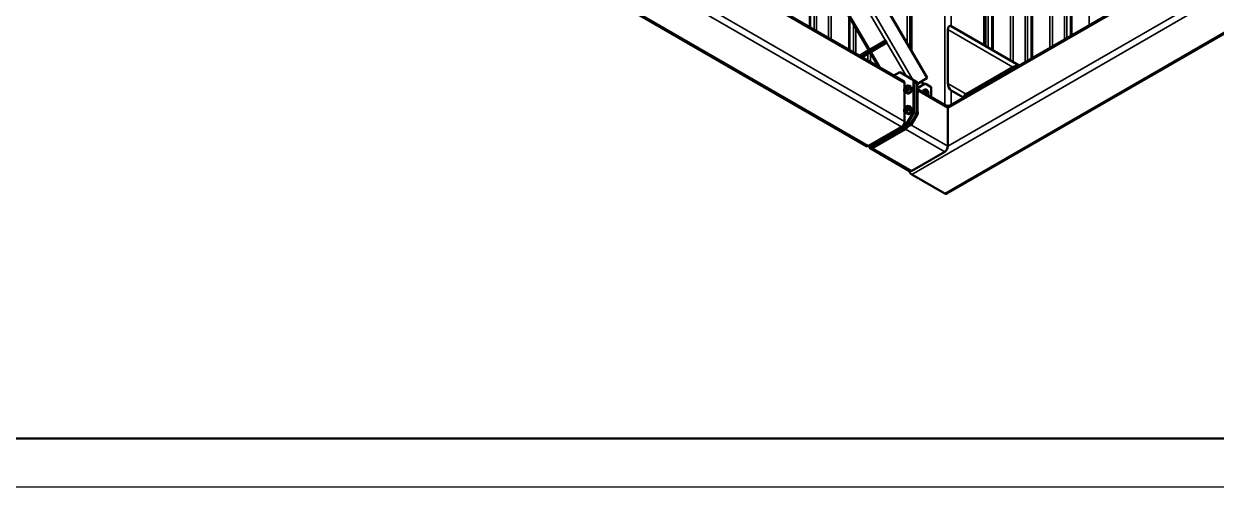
# Model space of a CAD drawing. Header units: millimetres. Extents: x 0 to 14700, y 0 to 10395.
# Drawn here: x 3301 to 7595, y 0 to 1669 of the extents above; entities that cross this region are included whole.
import ezdxf

# ---------------------------------------------------------------- set-up
doc = ezdxf.new("R2010")
doc.units = ezdxf.units.MM
doc.header["$LTSCALE"] = 35
for name, color, linetype, lineweight in [('Видимые тонкие (ГОСТ)', 7, 'Continuous', 35), ('Видимый контур (ГОСТ)', 7, 'Continuous', 50), ('Кромка (ГОСТ)', 7, 'Continuous', 50)]:
    doc.layers.add(name, color=color, linetype=linetype, lineweight=lineweight)

# ---------------------------------------------------------------- blocks, each defined once
blk = doc.blocks.new('Рамки ГОСТ_ граница 297x420')
at = {"layer": 'Кромка (ГОСТ)'}
blk.add_line((20, 5), (415, 5), dxfattribs=at)
at = {"layer": 'Кромка (ГОСТ)', "lineweight": 25}
blk.add_line((420, 0), (0, 0), dxfattribs=at)

msp = doc.modelspace()

# ---------------------------------------------------------------- linework, layer by layer
at = {"layer": 'Видимые тонкие (ГОСТ)'}
for p, q in [((6498.3, 1126.3), (13095.6, 4935.3)), ((6617.1, 1057.7), (13214.4, 4866.7)), ((6472.8, 1454.6), (1936.7, 4073.5)), ((6461.5, 1297.8), (1893.6, 3935.1)), ((6472.8, 1317.4), (1912.7, 3950.2)), ((6342.7, 1229.2), (1774.8, 3866.5)), ((6628.4, 1364.7), (10592, 3653.1)), ((6628.4, 1227.6), (10710.8, 3584.5)), ((6617.1, 1376.7), (6617.1, 3085.9)), ((6639.7, 1660), (6639.7, 2797.2)), ((5833.3, 2587.8), (6478.3, 1480.8)), ((5845.4, 2594.7), (6502.6, 1466.8)), ((5885.7, 2617.4), (6552.5, 1472.9)), ((5776.8, 2555.2), (6347.5, 1575.6)), ((7137.3, 1664), (7137.3, 2330.6)), ((7048.2, 1612.6), (7048.2, 2279.1)), ((7056.7, 1617.4), (7056.7, 2284)), ((7074.4, 1627.6), (7074.4, 2294.2)), ((6995.9, 1582.3), (6995.9, 2248.9)), ((7005.2, 1587.7), (7005.2, 2254.3)), ((6906.8, 1530.9), (6906.8, 2197.5)), ((6915.3, 1535.8), (6915.3, 2202.4)), ((6932.9, 1546), (6932.9, 2212.6)), ((6854.5, 1535.9), (6854.5, 2167.3)), ((6863.8, 1530.6), (6863.8, 2172.7)), ((6481.8, 2121.4), (6481.8, 1597.9)), ((6491.1, 2116.4), (6491.1, 1582)), ((6498.3, 1569.6), (6498.3, 2119.2)), ((6758.5, 1591.4), (6758.5, 2119.2)), ((6765.4, 1587.4), (6765.4, 2116.4)), ((6773.9, 1582.5), (6773.9, 2120.7)), ((6791.5, 1572.3), (6791.5, 2130.9)), ((6129.8, 1940.9), (6129.8, 1658)), ((6147.4, 1910.5), (6147.4, 1647.8)), ((6155.9, 1896), (6155.9, 1643)), ((6198.9, 1822.2), (6198.9, 1618.1)), ((6208.2, 1806.2), (6208.2, 1612.8)), ((6271.2, 1698.1), (6271.2, 1576.4)), ((6288.9, 1667.8), (6288.9, 1566.2)), ((6297.3, 1653.3), (6297.3, 1561.3)), ((6862.4, 1512.9), (6628.4, 1648)), ((6340.3, 1579.4), (6340.3, 1571.4)), ((6340.3, 1561.2), (6340.3, 1536.5)), ((6349.6, 1563.5), (6349.6, 1531.1)), ((6351.9, 1568), (6385.4, 1510.4)), ((6869, 1509.1), (6868.1, 1509.6)), ((6628.4, 1364.7), (6518.8, 1428)), ((6694.4, 1415.9), (6628.4, 1454)), ((6639.7, 1376.7), (6639.7, 1429)), ((6758.5, 1445.3), (6758.5, 1446.4)), ((6617.1, 1208), (6475.7, 1289.6)), ((6628.4, 1227.6), (6494.8, 1304.7)), ((6498.3, 1139.4), (6356.9, 1221))]:
    msp.add_line(p, q, dxfattribs=at)
at = {"layer": 'Видимый контур (ГОСТ)'}
for p, q in [((6625.1, 1057), (13222.4, 4865.9)), ((6469.5, 1461.9), (1936.7, 4078.9)), ((6334.7, 1228.4), (1766.8, 3865.7)), ((6627.4, 1369.6), (10587.3, 3655.8)), ((5887.3, 2618.3), (6554.1, 1473.8)), ((5773.1, 2553), (6343.8, 1573.5)), ((7071.1, 1625.8), (7071.1, 2292.4)), ((6929.7, 1544.1), (6929.7, 2210.7)), ((6493.6, 1577.6), (6493.6, 2116.7)), ((6763.2, 1588.7), (6763.2, 2116.7)), ((6788.3, 1574.2), (6788.3, 2129.1)), ((6133, 1935.3), (6133, 1656.2)), ((6274.4, 1692.6), (6274.4, 1574.5)), ((6628.4, 1648), (6628.4, 1454)), ((6885, 1518.3), (6639.7, 1660)), ((6311.3, 1553.2), (6404, 1608.3)), ((6319.2, 1548.7), (6408.1, 1601.4)), ((6404, 1608.3), (6347.5, 1575.6)), ((6408.1, 1601.4), (6404, 1608.3)), ((6347.5, 1575.6), (6310.5, 1553.7)), ((6348.2, 1565.9), (6378.1, 1514.7)), ((6694.4, 1415.9), (6862.4, 1512.9)), ((6868.1, 1509.6), (6700.1, 1412.7)), ((6455.2, 1494.2), (6434.4, 1482.2)), ((6504.7, 1465.6), (6455.2, 1494.2)), ((6507.3, 1464.1), (6504.7, 1465.6)), ((6504.7, 1351.3), (6504.7, 1465.6)), ((6516.2, 1458.9), (6507.3, 1464.1)), ((6507.3, 1464.1), (6507.3, 1349.8)), ((6518.8, 1452.9), (6552.5, 1472.9)), ((6540.7, 1449.6), (6533.7, 1461.7)), ((6471.7, 1434.3), (6471.7, 1433.2)), ((6471.8, 1424.2), (6478.5, 1420.3)), ((6472.8, 1438.6), (6472.8, 1454.6)), ((6472.8, 1365.1), (6472.8, 1423.6)), ((6475.1, 1428.5), (6473.3, 1429.5)), ((6476.4, 1442.5), (6477.3, 1443)), ((6480.3, 1423.4), (6487, 1419.6)), ((6483.1, 1442.4), (6481.3, 1443.4)), ((6484.2, 1417.9), (6481.9, 1419.2)), ((6488.8, 1445.3), (6495.5, 1441.4)), ((6488.8, 1434), (6495.5, 1430.1)), ((6496.8, 1439.8), (6495.7, 1440.5)), ((6507.3, 1455.5), (6516.2, 1458.9)), ((6516.2, 1344.6), (6516.2, 1458.9)), ((6516.2, 1458.9), (6518.8, 1457.4)), ((6518.8, 1457.4), (6518.8, 1343.1)), ((6547.1, 1453.3), (6518.8, 1437)), ((6625.1, 1372.1), (6518.8, 1433.4)), ((6520.5, 1422.8), (6518.8, 1423.8)), ((6544, 1431.7), (6538.9, 1428.8)), ((6544, 1422.8), (6540.6, 1420.8)), ((6568.3, 1441.1), (6547.1, 1453.3)), ((6548.7, 1429.1), (6549.8, 1429.8)), ((6553.5, 1429.1), (6552.8, 1429.5)), ((6554.7, 1418.8), (6555.8, 1419.4)), ((6557, 1422.9), (6557, 1422.1)), ((6568.3, 1404.9), (6568.3, 1441.1)), ((6685, 1402.9), (6639.7, 1429)), ((6763.2, 1448), (6763.2, 1449.1)), ((6764.2, 1449.7), (6764.2, 1448.5)), ((6557.5, 1415), (6554.1, 1413.1)), ((6471.7, 1360.8), (6471.7, 1359.7)), ((6471.8, 1350.7), (6478.5, 1346.8)), ((6472.8, 1317.4), (6472.8, 1350.1)), ((6475.1, 1355), (6473.3, 1356.1)), ((6476.4, 1369), (6477.3, 1369.5)), ((6480.3, 1349.9), (6487, 1346.1)), ((6483.1, 1368.9), (6481.3, 1369.9)), ((6484.2, 1344.4), (6481.9, 1345.7)), ((6483.4, 1314.5), (6504.7, 1351.3)), ((6507.3, 1349.8), (6486.1, 1313)), ((6488.8, 1371.8), (6495.5, 1367.9)), ((6488.8, 1360.5), (6495.5, 1356.6)), ((6495, 1307.9), (6516.2, 1344.6)), ((6496.8, 1366.3), (6495.7, 1367)), ((6518.8, 1343.1), (6497.6, 1306.4)), ((6507.3, 1349.8), (6504.7, 1351.3)), ((6516.2, 1344.6), (6505.4, 1346.6)), ((6515.6, 1336.7), (6515.2, 1336.9)), ((6516.2, 1344.6), (6518.8, 1343.1)), ((6520.5, 1349.3), (6518.8, 1350.3)), ((6628.4, 1227.6), (6628.4, 1364.7)), ((6342.7, 1229.2), (6461.5, 1297.8)), ((6346.5, 1222.1), (6495, 1307.9)), ((6497.6, 1306.4), (6349.1, 1220.6)), ((6356.9, 1221), (6475.7, 1289.6)), ((6486.1, 1313), (6466, 1301.4)), ((6469.7, 1306.6), (6483.4, 1314.5)), ((6486.1, 1313), (6483.4, 1314.5)), ((6495, 1307.9), (6487.9, 1316.2)), ((6495, 1307.9), (6497.6, 1306.4)), ((6337.6, 1227.3), (6336.8, 1227.7)), ((6338.3, 1227.7), (6337.6, 1227.3)), ((6345.6, 1230.8), (6345.6, 1227.6)), ((6346.5, 1222.1), (6347.9, 1232.2)), ((6346.5, 1231.4), (6346.5, 1222.1)), ((6346.5, 1222.1), (6349.1, 1220.6)), ((6490.3, 1138.6), (6348.9, 1220.3)), ((6498.3, 1139.4), (6617.1, 1208)), ((6498.3, 1126.3), (6617.1, 1057.7))]:
    msp.add_line(p, q, dxfattribs=at)
for centre, major_axis, ratio, start_param, end_param in [((6639.7, 1641.5), (-5.2, 19.4), 0.517638, 5.805527, 7.376323), ((6873.7, 1506.4), (19.4, 5.2), 0.517638, 0.904737, 2.048455), ((6873.7, 1506.4), (9.71, 2.6), 0.517638, 1.453952, 2.048455), ((6461.5, 1448), (8, 13.9), 0.57735, 5.497787, 6.283185), ((6545.4, 1468.8), (8.64, 5.03), 0.005561, 5.667695, 6.283185), ((6479.1, 1435.5), (-5.4, -9.35), 0.57735, 5.248692, 10.459272), ((6477.3, 1436.5), (-4, -6.93), 0.57735, 5.497787, 10.210176), ((6479.1, 1435.5), (-4, -6.93), 0.57735, 6.280368, 9.427596), ((6488.2, 1430.1), (6.3, 11), 0.57735, 2.999996, 6.072872), ((6490.5, 1428.8), (6.3, 11), 0.57735, 3.141593, 6.283185), ((6542.9, 1418.8), (-3.25, 5.63), 0.57735, 0.57436, 0.657877), ((6551.7, 1423.9), (-3, 5.2), 0.57735, 6.274714, 9.433249), ((6552.8, 1424.6), (-3, 5.2), 0.57735, 5.497787, 10.210176), ((6639.7, 1447.5), (5.2, -19.4), 0.517638, 4.234731, 5.805527), ((6628.4, 1364.7), (16, 0), 0.57735, 1.212477, 1.929116), ((6705.7, 1409.4), (-19.4, -5.2), 0.517638, 5.190047, 6.333765), ((6705.7, 1409.4), (-9.71, -2.6), 0.517638, 5.190047, 5.78455), ((6479.1, 1362), (-5.4, -9.35), 0.57735, 5.248692, 10.459272), ((6477.3, 1363), (-4, -6.93), 0.57735, 5.497787, 10.210176), ((6479.1, 1362), (-4, -6.93), 0.57735, 6.280368, 9.427596), ((6488.2, 1356.7), (6.3, 11), 0.57735, 2.999996, 6.072872), ((6490.5, 1355.4), (6.3, 11), 0.57735, 3.141593, 6.283185), ((6617.1, 1358.2), (8, 13.9), 0.57735, 5.497787, 6.283185), ((6461.5, 1310.9), (8, 13.9), 0.57735, 3.926991, 5.497787), ((6475.7, 1302.7), (8, 13.9), 0.57735, 3.926991, 4.739746), ((6342.7, 1242.3), (-8, -13.9), 0.57735, 0, 0.785398), ((6356.9, 1234.1), (-8, -13.9), 0.57735, 5.497787, 5.903976), ((6356.9, 1234.1), (-8, -13.9), 0.57735, 6.047146, 7.068583), ((6617.1, 1221), (8, 13.9), 0.57735, 3.926991, 5.497787), ((6498.3, 1139.4), (8, -13.9), 0.57735, 4.354069, 5.497787), ((6498.3, 1152.5), (-8, -13.9), 0.57735, 0, 0.785398), ((6617.1, 1070.8), (8, -13.9), 0.57735, 5.497787, 6.283185)]:
    msp.add_ellipse(centre, major_axis=major_axis, ratio=ratio, start_param=start_param, end_param=end_param, dxfattribs=at)
for centre, major_axis in [((6476.4, 1437), (-3.33, -5.77)), ((6551.7, 1423.9), (-4.27, 7.4)), ((6553.5, 1425), (2.5, -4.33)), ((6476.4, 1363.5), (-3.33, -5.77))]:
    msp.add_ellipse(centre, major_axis=major_axis, ratio=0.57735, dxfattribs=at)
for points, weights in [([(6471.8, 1424.2), (6470.5, 1430.4), (6471.7, 1435.1)], [1, 1.14889397132, 1.01117724397]), ([(6480.3, 1423.4), (6474.6, 1424.6), (6471.8, 1424.2)], [1, 1.15470053838, 1]), ([(6476.4, 1442.5), (6478, 1444.2), (6480.3, 1446)], [1.07219911382, 1.05738922576, 1]), ([(6478.5, 1420.3), (6484.2, 1419.1), (6487, 1419.6)], [1, 1.15470053838, 1]), ([(6480.3, 1446), (6483.1, 1446.5), (6488.8, 1445.3)], [1, 1.15470053838, 1]), ([(6488.8, 1434), (6483.1, 1429.5), (6480.3, 1423.4)], [1, 1.15470053838, 1]), ([(6487, 1419.6), (6492.7, 1424), (6495.5, 1430.1)], [1, 1.15470053838, 1]), ([(6488.8, 1445.3), (6487.4, 1440.5), (6488.8, 1434)], [1, 1.15470053838, 1]), ([(6495.5, 1430.1), (6496.9, 1435), (6495.5, 1441.4)], [1, 1.15470053838, 1]), ([(6518.8, 1425.9), (6520, 1424.3), (6520.5, 1422.8)], [1.24998187621, 1.2512753576, 1.16025403784]), ([(6520.5, 1422.8), (6520, 1419), (6518.8, 1416)], [1.16025403784, 1.2512753576, 1.24998187621]), ([(6538.9, 1428.8), (6538.1, 1424.9), (6538.5, 1422.1)], [1, 1.11315194939, 1.06077941148]), ([(6544, 1431.7), (6548.5, 1432.7), (6550.8, 1432.3)], [1, 1.15470053838, 1]), ([(6544, 1422.8), (6545.2, 1427.9), (6544, 1431.7)], [1, 1.15470053838, 1]), ([(6550.4, 1415.2), (6548.2, 1419.5), (6544, 1422.8)], [1.0210110132, 1.14336433297, 1]), ([(6550.8, 1432.3), (6555.2, 1428.8), (6557.5, 1424)], [1, 1.15470053838, 1]), ([(6557.5, 1424), (6558.6, 1420.1), (6557.5, 1415)], [1, 1.15470053838, 1]), ([(6557.5, 1415), (6555.4, 1415.3), (6551.5, 1414.6)], [1, 1.14336433297, 1.0210110132]), ([(6471.8, 1350.7), (6470.5, 1357), (6471.7, 1361.6)], [1, 1.14889397132, 1.01117724397]), ([(6480.3, 1349.9), (6474.6, 1351.1), (6471.8, 1350.7)], [1, 1.15470053838, 1]), ([(6476.4, 1369), (6478, 1370.8), (6480.3, 1372.6)], [1.07219911382, 1.05738922576, 1]), ([(6478.5, 1346.8), (6484.2, 1345.6), (6487, 1346.1)], [1, 1.15470053838, 1]), ([(6480.3, 1372.6), (6483.1, 1373), (6488.8, 1371.8)], [1, 1.15470053838, 1]), ([(6488.8, 1360.5), (6483.1, 1356), (6480.3, 1349.9)], [1, 1.15470053838, 1]), ([(6487, 1346.1), (6492.7, 1350.5), (6495.5, 1356.6)], [1, 1.15470053838, 1]), ([(6488.8, 1371.8), (6487.4, 1367), (6488.8, 1360.5)], [1, 1.15470053838, 1]), ([(6495.5, 1356.6), (6496.9, 1361.5), (6495.5, 1367.9)], [1, 1.15470053838, 1]), ([(6515.6, 1336.7), (6515, 1336.1), (6514.5, 1335.6)], [1.16025403784, 1.18636337173, 1.20487685061]), ([(6520.5, 1349.3), (6519.5, 1342.2), (6515.6, 1336.7)], [1.16025403784, 1.33974596216, 1.16025403784]), ([(6518.8, 1352.4), (6520, 1350.8), (6520.5, 1349.3)], [1.24998187621, 1.2512753576, 1.16025403784])]:
    msp.add_rational_spline(points, weights, degree=2, dxfattribs=at)

# ---------------------------------------------------------------- block references
at = {"xscale": 35, "yscale": 35, "zscale": 35}
msp.add_blockref('Рамки ГОСТ_ граница 297x420', (0, 0), dxfattribs=at)

doc.saveas('drawing.dxf')
